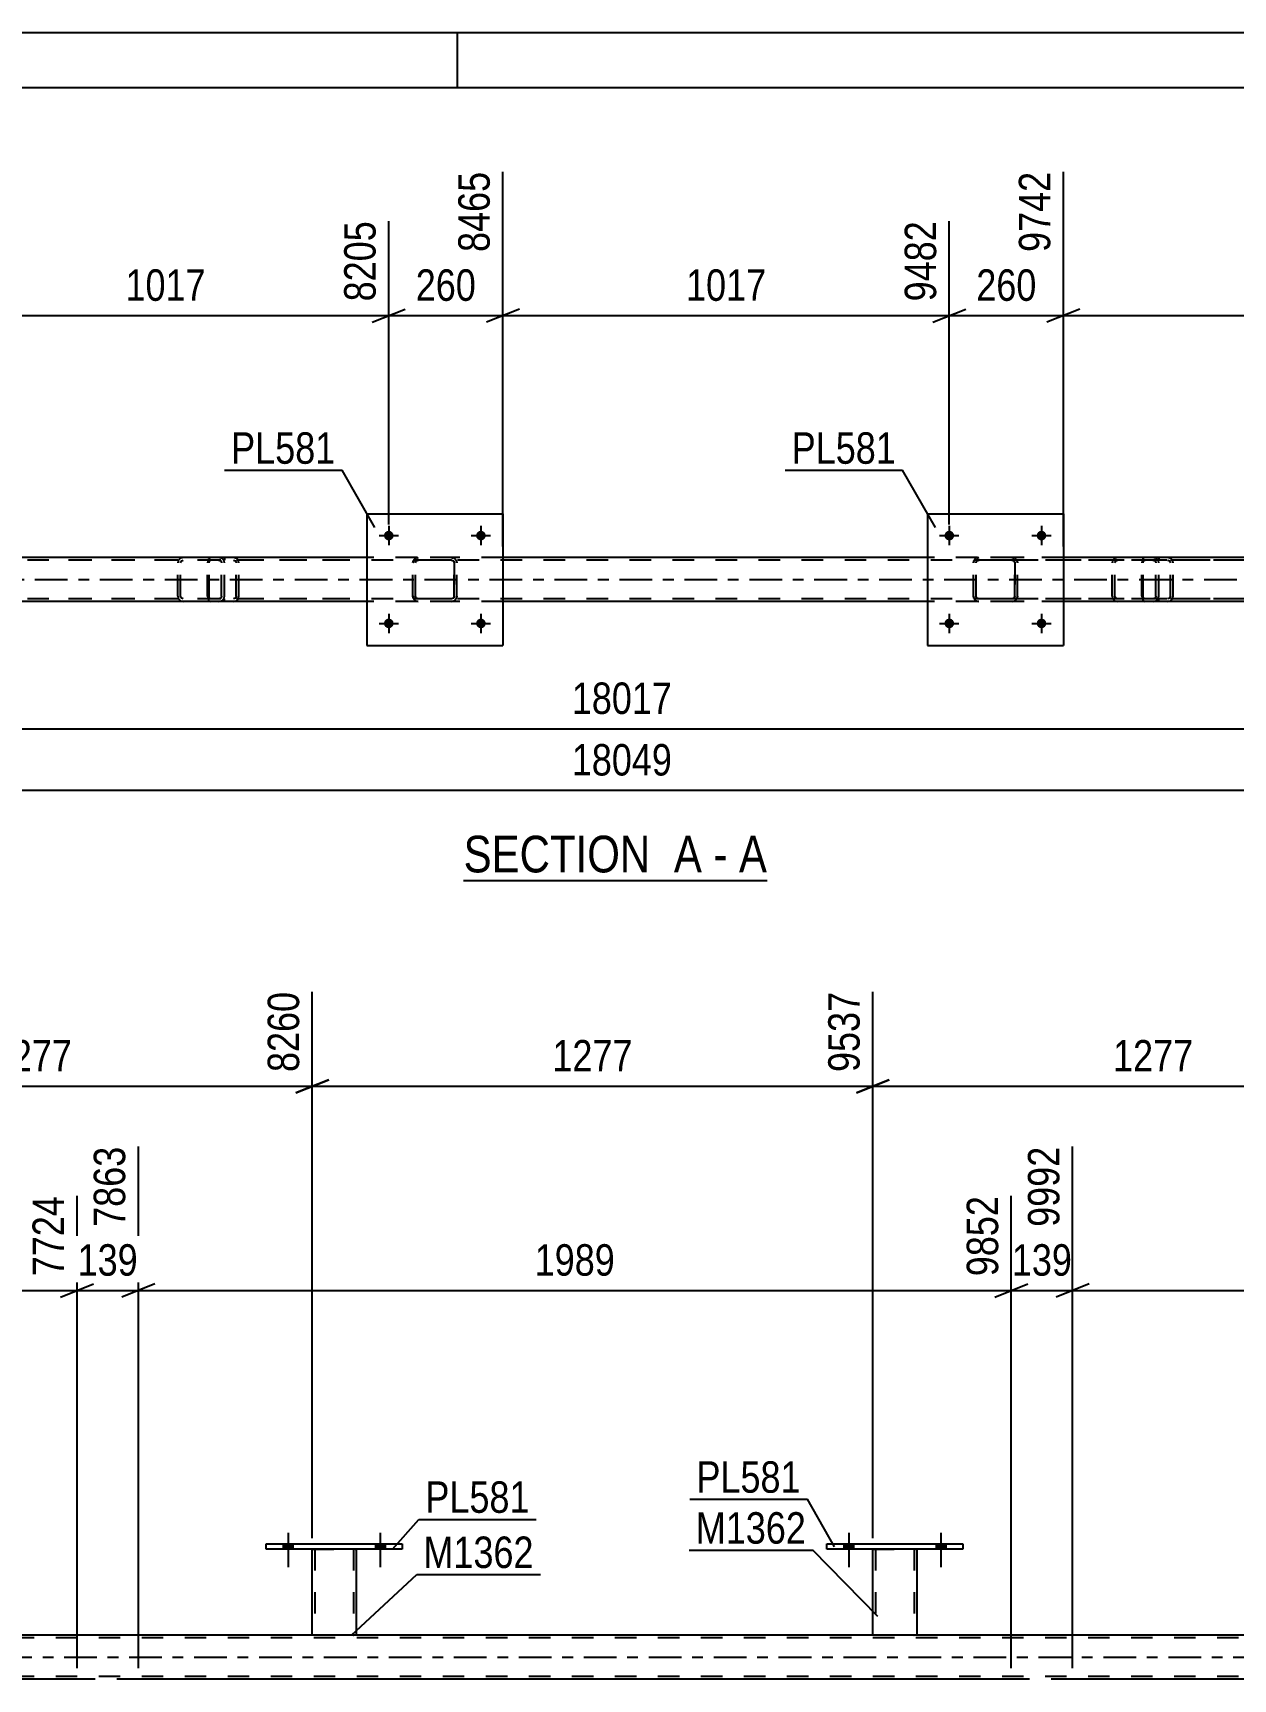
# Model space of a CAD drawing. Header units: millimetres. Extents: x 0 to 841, y 0 to 594.
# Drawn here: x 382.3 to 491.7, y 444 to 594 of the extents above; entities that cross this region are included whole.
import ezdxf

# ---------------------------------------------------------------- set-up
doc = ezdxf.new("R2010")
doc.units = ezdxf.units.MM
doc.linetypes.add('DXK_LINE_DOT2', pattern=[3.9198, 1.9599, -1.9599])
doc.linetypes.add('DXK_LINE_DOT3', pattern=[5.9187, 2.979, -0.9799, 0.9799, -0.9799])
doc.styles.add('Arial Narrow', font='ARIALN.TTF', dxfattribs={"height": 0.2})

# ---------------------------------------------------------------- blocks, each defined once
blk = doc.blocks.new('Unknown-283133313-1133')
at = {"color": 5, "linetype": 'Continuous'}
for p, q in [((841, 594), (0, 594)), ((421, 589), (421, 594)), ((836, 589), (5, 589))]:
    blk.add_line(p, q, dxfattribs=at)
blk = doc.blocks.new('Unknown-283133313-11 - 3820')
at = {"color": 6, "linetype": 'Continuous'}
blk.add_line((421.57, 516.75), (449.22, 516.75), dxfattribs=at)
at = {"color": 0, "linetype": 'Continuous'}
for points in [[(439.68, 517.5), (439.68, 521), (421.57, 521), (421.57, 517.5)], [(443.29, 517.5), (443.29, 521), (440.73, 521), (440.73, 517.5)], [(445.61, 517.5), (445.61, 521), (444.34, 521), (444.34, 517.5)], [(449.22, 517.5), (449.22, 521), (446.66, 521), (446.66, 517.5)]]:
    blk.add_wipeout(points, dxfattribs=at)
at = {"color": 7, "linetype": 'Continuous', "style": 'Arial Narrow'}
for s, p in [('SECTION ', (421.57, 517.5)), ('A', (440.73, 517.5)), ('A', (446.66, 517.5)), ('-', (444.34, 517.5))]:
    blk.add_text(s, height=3.34, dxfattribs=at).set_placement(p)
blk = doc.blocks.new('Part-283133313-3897 - 3820')
at = {"color": 2, "linetype": 'Continuous'}
for p, q in [((463.83, 550.19), (463.83, 538.19)), ((463.83, 550.19), (476.23, 550.19)), ((476.23, 550.19), (476.23, 538.19)), ((463.83, 538.19), (476.23, 538.19))]:
    blk.add_line(p, q, dxfattribs=at)
blk = doc.blocks.new('Part-283133313-3892 - 3820')
at = {"color": 7, "linetype": 'DXK_LINE_DOT2'}
for p, q in [((468.33, 546.15), (468.51, 546.19)), ((468.51, 546.19), (468.33, 546.15)), ((471.55, 546.19), (468.51, 546.19)), ((471.55, 546.19), (471.74, 546.15)), ((471.74, 546.15), (471.55, 546.19)), ((468.03, 545.71), (468.07, 545.89)), ((468.07, 545.89), (468.03, 545.71)), ((468.03, 542.67), (468.03, 545.71)), ((468.03, 542.67), (468.03, 545.71)), ((468.27, 545.71), (468.29, 545.8)), ((468.27, 542.67), (468.27, 545.71)), ((468.27, 542.67), (468.27, 545.71)), ((468.29, 545.8), (468.34, 545.88)), ((468.34, 545.88), (468.42, 545.93)), ((468.42, 545.93), (468.51, 545.95)), ((471.55, 545.95), (468.51, 545.95)), ((471.55, 545.95), (471.64, 545.93)), ((471.64, 545.93), (471.72, 545.88)), ((471.72, 545.88), (471.77, 545.8)), ((471.77, 545.8), (471.79, 545.71)), ((471.79, 542.67), (471.79, 545.71)), ((471.79, 545.71), (471.79, 542.67)), ((472, 545.89), (472.03, 545.71)), ((472.03, 545.71), (472, 545.89)), ((472.03, 542.67), (472.03, 545.71)), ((472.03, 542.67), (472.03, 545.71)), ((468.07, 542.48), (468.03, 542.67)), ((468.03, 542.67), (468.07, 542.48)), ((468.29, 542.58), (468.27, 542.67)), ((468.34, 542.5), (468.29, 542.58)), ((468.51, 542.19), (468.33, 542.22)), ((468.33, 542.22), (468.51, 542.19)), ((468.42, 542.45), (468.34, 542.5)), ((468.51, 542.43), (468.42, 542.45)), ((471.55, 542.43), (468.51, 542.43)), ((471.55, 542.19), (468.51, 542.19)), ((471.64, 542.45), (471.55, 542.43)), ((471.74, 542.22), (471.55, 542.19)), ((471.55, 542.19), (471.74, 542.22)), ((471.72, 542.5), (471.64, 542.45)), ((471.77, 542.58), (471.72, 542.5)), ((471.79, 542.67), (471.77, 542.58)), ((472.03, 542.67), (472, 542.48)), ((472, 542.48), (472.03, 542.67))]:
    blk.add_line(p, q, dxfattribs=at)
at = {"color": 7, "linetype": 'DXK_LINE_DOT3'}
blk.add_line((470.03, 544.19), (470.03, 544.19), dxfattribs=at)
at = {"color": 7, "linetype": 'DXK_LINE_DOT2'}
for centre, start, end in [((468.51, 545.71), 112.5, 157.5), ((468.51, 545.71), 112.5, 157.5), ((471.55, 545.71), 22.5, 67.5), ((471.55, 545.71), 22.5, 67.5), ((468.51, 542.67), 202.5, 247.5), ((468.51, 542.67), 202.5, 247.5), ((471.55, 542.67), 292.5, 337.5), ((471.55, 542.67), 292.5, 337.5)]:
    blk.add_arc(centre, 0.48, start, end, dxfattribs=at)
blk = doc.blocks.new('Part-283133313-3891 - 3820')
at = {"color": 2, "linetype": 'Continuous'}
for p, q in [((412.75, 550.19), (412.75, 538.19)), ((412.75, 550.19), (425.15, 550.19)), ((425.15, 550.19), (425.15, 538.19)), ((412.75, 538.19), (425.15, 538.19))]:
    blk.add_line(p, q, dxfattribs=at)
blk = doc.blocks.new('Part-283133313-3916 - 3820')
at = {"color": 7, "linetype": 'DXK_LINE_DOT2'}
for p, q in [((417.25, 546.15), (417.43, 546.19)), ((417.43, 546.19), (417.25, 546.15)), ((420.47, 546.19), (417.43, 546.19)), ((420.47, 546.19), (420.66, 546.15)), ((420.66, 546.15), (420.47, 546.19)), ((416.95, 545.71), (416.99, 545.89)), ((416.99, 545.89), (416.95, 545.71)), ((416.95, 542.67), (416.95, 545.71)), ((416.95, 542.67), (416.95, 545.71)), ((417.19, 545.71), (417.21, 545.8)), ((417.19, 542.67), (417.19, 545.71)), ((417.19, 542.67), (417.19, 545.71)), ((417.21, 545.8), (417.26, 545.88)), ((417.26, 545.88), (417.34, 545.93)), ((417.34, 545.93), (417.43, 545.95)), ((420.47, 545.95), (417.43, 545.95)), ((420.47, 545.95), (420.56, 545.93)), ((420.56, 545.93), (420.64, 545.88)), ((420.64, 545.88), (420.69, 545.8)), ((420.69, 545.8), (420.71, 545.71)), ((420.71, 542.67), (420.71, 545.71)), ((420.71, 545.71), (420.71, 542.67)), ((420.92, 545.89), (420.95, 545.71)), ((420.95, 545.71), (420.92, 545.89)), ((420.95, 542.67), (420.95, 545.71)), ((420.95, 542.67), (420.95, 545.71)), ((416.99, 542.48), (416.95, 542.67)), ((416.95, 542.67), (416.99, 542.48)), ((417.21, 542.58), (417.19, 542.67)), ((417.26, 542.5), (417.21, 542.58)), ((417.43, 542.19), (417.25, 542.22)), ((417.25, 542.22), (417.43, 542.19)), ((417.34, 542.45), (417.26, 542.5)), ((417.43, 542.43), (417.34, 542.45)), ((420.47, 542.43), (417.43, 542.43)), ((420.47, 542.19), (417.43, 542.19)), ((420.56, 542.45), (420.47, 542.43)), ((420.66, 542.22), (420.47, 542.19)), ((420.47, 542.19), (420.66, 542.22)), ((420.64, 542.5), (420.56, 542.45)), ((420.69, 542.58), (420.64, 542.5)), ((420.71, 542.67), (420.69, 542.58)), ((420.95, 542.67), (420.92, 542.48)), ((420.92, 542.48), (420.95, 542.67))]:
    blk.add_line(p, q, dxfattribs=at)
at = {"color": 7, "linetype": 'DXK_LINE_DOT3'}
blk.add_line((418.95, 544.19), (418.95, 544.19), dxfattribs=at)
at = {"color": 7, "linetype": 'DXK_LINE_DOT2'}
for centre, start, end in [((417.43, 545.71), 112.5, 157.5), ((417.43, 545.71), 112.5, 157.5), ((420.47, 545.71), 22.5, 67.5), ((420.47, 545.71), 22.5, 67.5), ((417.43, 542.67), 202.5, 247.5), ((417.43, 542.67), 202.5, 247.5), ((420.47, 542.67), 292.5, 337.5), ((420.47, 542.67), 292.5, 337.5)]:
    blk.add_arc(centre, 0.48, start, end, dxfattribs=at)
blk = doc.blocks.new('Part-283133313-3930 - 3820')
at = {"color": 7, "linetype": 'DXK_LINE_DOT2'}
for p, q in [((484.4, 546.19), (469.41, 546.19)), ((481.17, 546.19), (480.97, 546.15)), ((484.6, 546.15), (484.4, 546.19)), ((484.4, 545.95), (469.41, 545.95)), ((480.69, 545.88), (480.66, 545.71)), ((480.66, 542.67), (480.66, 545.71)), ((480.7, 545.89), (480.69, 545.88)), ((480.91, 545.71), (480.93, 545.8)), ((480.91, 542.67), (480.91, 545.71)), ((480.93, 545.8), (480.99, 545.88)), ((480.99, 545.88), (481.07, 545.93)), ((481.07, 545.93), (481.17, 545.95)), ((484.4, 545.95), (484.5, 545.93)), ((484.5, 545.93), (484.58, 545.88)), ((484.58, 545.88), (484.64, 545.8)), ((484.64, 545.8), (484.66, 545.71)), ((484.66, 542.67), (484.66, 545.71)), ((484.88, 545.88), (484.87, 545.89)), ((484.91, 545.71), (484.88, 545.88)), ((484.91, 542.67), (484.91, 545.71)), ((484.4, 542.43), (469.41, 542.43)), ((484.4, 542.19), (469.41, 542.19)), ((480.66, 542.67), (480.7, 542.48)), ((480.93, 542.58), (480.91, 542.67)), ((480.99, 542.5), (480.93, 542.58)), ((480.97, 542.23), (481.17, 542.19)), ((481.07, 542.45), (480.99, 542.5)), ((481.17, 542.43), (481.07, 542.45)), ((484.5, 542.45), (484.4, 542.43)), ((484.4, 542.19), (484.6, 542.23)), ((484.58, 542.5), (484.5, 542.45)), ((484.64, 542.58), (484.58, 542.5)), ((484.66, 542.67), (484.64, 542.58)), ((484.87, 542.48), (484.91, 542.67))]:
    blk.add_line(p, q, dxfattribs=at)
for centre, start, end in [((481.15, 545.69), 110.7583, 155.68), ((484.42, 545.69), 24.32, 69.2417), ((481.15, 542.69), 204.32, 249.2417), ((484.42, 542.69), 290.7583, 335.68)]:
    blk.add_arc(centre, 0.496, start, end, dxfattribs=at)
blk = doc.blocks.new('Part-283133313-3882 - 3820')
at = {"color": 2, "linetype": 'Continuous'}
for p, q in [((412.75, 546.19), (374.07, 546.19)), ((463.83, 546.19), (425.15, 546.19)), ((514.91, 546.19), (476.23, 546.19)), ((412.75, 542.19), (374.07, 542.19)), ((463.83, 542.19), (425.15, 542.19)), ((514.91, 542.19), (476.23, 542.19))]:
    blk.add_line(p, q, dxfattribs=at)
at = {"color": 7, "linetype": 'DXK_LINE_DOT2'}
for p, q in [((425.15, 546.19), (412.75, 546.19)), ((476.23, 546.19), (463.83, 546.19)), ((748.32, 545.95), (86.57, 545.95)), ((748.32, 542.43), (86.57, 542.43)), ((425.15, 542.19), (412.75, 542.19)), ((476.23, 542.19), (463.83, 542.19))]:
    blk.add_line(p, q, dxfattribs=at)
at = {"color": 7, "linetype": 'DXK_LINE_DOT3'}
blk.add_line((86.57, 544.19), (748.32, 544.19), dxfattribs=at)
blk = doc.blocks.new('Part-283133313-3948 - 3820')
at = {"color": 7, "linetype": 'DXK_LINE_DOT2'}
for p, q in [((398.31, 546.05), (398.25, 545.89)), ((398.4, 546.15), (398.31, 546.05)), ((398.5, 546.19), (398.4, 546.15)), ((410.66, 546.19), (398.5, 546.19)), ((399.78, 546.19), (399.78, 545.95)), ((400.79, 546.15), (400.59, 546.19)), ((398.25, 545.89), (398.23, 545.71)), ((398.23, 542.67), (398.23, 545.71)), ((398.37, 545.71), (398.38, 545.8)), ((398.37, 542.67), (398.37, 545.71)), ((398.38, 545.8), (398.41, 545.88)), ((398.41, 545.88), (398.45, 545.93)), ((398.45, 545.93), (398.5, 545.95)), ((410.66, 545.95), (398.5, 545.95)), ((400.59, 545.95), (400.69, 545.93)), ((400.69, 545.93), (400.77, 545.88)), ((400.77, 545.88), (400.83, 545.8)), ((400.83, 545.8), (400.85, 545.71)), ((400.85, 542.67), (400.85, 545.71)), ((401.06, 545.88), (401.06, 545.89)), ((401.1, 545.71), (401.06, 545.88)), ((401.1, 542.67), (401.1, 545.71)), ((398.23, 542.67), (398.25, 542.48)), ((398.25, 542.48), (398.31, 542.33)), ((398.31, 542.33), (398.4, 542.23)), ((398.38, 542.58), (398.37, 542.67)), ((398.41, 542.5), (398.38, 542.58)), ((398.4, 542.23), (398.5, 542.19)), ((398.45, 542.45), (398.41, 542.5)), ((398.5, 542.43), (398.45, 542.45)), ((410.66, 542.43), (398.5, 542.43)), ((410.66, 542.19), (398.5, 542.19)), ((399.78, 542.19), (399.78, 542.43)), ((400.69, 542.45), (400.59, 542.43)), ((400.59, 542.19), (400.79, 542.23)), ((400.77, 542.5), (400.69, 542.45)), ((400.83, 542.58), (400.77, 542.5)), ((400.85, 542.67), (400.83, 542.58)), ((401.06, 542.48), (401.1, 542.67))]:
    blk.add_line(p, q, dxfattribs=at)
for centre, start, end in [((400.61, 545.69), 23.8494, 68.8059), ((400.61, 542.68), 291.1941, 336.1506)]:
    blk.add_arc(centre, 0.492, start, end, dxfattribs=at)
blk = doc.blocks.new('Part-283133313-3929 - 3820')
at = {"color": 7, "linetype": 'DXK_LINE_DOT2'}
for p, q in [((399.27, 546.19), (384.28, 546.19)), ((396.03, 546.19), (395.84, 546.15)), ((399.46, 546.15), (399.27, 546.19)), ((399.27, 545.95), (384.28, 545.95)), ((395.56, 545.88), (395.52, 545.71)), ((395.52, 542.67), (395.52, 545.71)), ((395.56, 545.89), (395.56, 545.88)), ((395.78, 545.71), (395.8, 545.8)), ((395.78, 542.67), (395.78, 545.71)), ((395.8, 545.8), (395.85, 545.88)), ((395.85, 545.88), (395.94, 545.93)), ((395.94, 545.93), (396.03, 545.95)), ((399.27, 545.95), (399.37, 545.93)), ((399.37, 545.93), (399.45, 545.88)), ((399.45, 545.88), (399.5, 545.8)), ((399.5, 545.8), (399.52, 545.71)), ((399.52, 542.67), (399.52, 545.71)), ((399.74, 545.88), (399.74, 545.89)), ((399.78, 545.71), (399.74, 545.88)), ((399.78, 542.67), (399.78, 545.71)), ((399.27, 542.43), (384.28, 542.43)), ((399.27, 542.19), (384.28, 542.19)), ((395.52, 542.67), (395.56, 542.48)), ((395.8, 542.58), (395.78, 542.67)), ((395.85, 542.5), (395.8, 542.58)), ((395.84, 542.23), (396.03, 542.19)), ((395.94, 542.45), (395.85, 542.5)), ((396.03, 542.43), (395.94, 542.45)), ((399.37, 542.45), (399.27, 542.43)), ((399.27, 542.19), (399.46, 542.23)), ((399.45, 542.5), (399.37, 542.45)), ((399.5, 542.58), (399.45, 542.5)), ((399.52, 542.67), (399.5, 542.58)), ((399.74, 542.48), (399.78, 542.67))]:
    blk.add_line(p, q, dxfattribs=at)
for centre, start, end in [((396.01, 545.69), 110.7583, 155.68), ((399.29, 545.69), 24.32, 69.2417), ((396.01, 542.69), 204.32, 249.2417), ((399.29, 542.69), 290.7583, 335.68)]:
    blk.add_arc(centre, 0.496, start, end, dxfattribs=at)
blk = doc.blocks.new('Part-283133313-3949 - 3820')
at = {"color": 7, "linetype": 'DXK_LINE_DOT2'}
for p, q in [((483.45, 546.05), (483.39, 545.89)), ((483.53, 546.15), (483.45, 546.05)), ((483.64, 546.19), (483.53, 546.15)), ((495.79, 546.19), (483.64, 546.19)), ((484.91, 546.19), (484.91, 545.95)), ((485.92, 546.15), (485.73, 546.19)), ((483.39, 545.89), (483.37, 545.71)), ((483.37, 542.67), (483.37, 545.71)), ((483.5, 545.71), (483.51, 545.8)), ((483.5, 542.67), (483.5, 545.71)), ((483.51, 545.8), (483.54, 545.88)), ((483.54, 545.88), (483.59, 545.93)), ((483.59, 545.93), (483.64, 545.95)), ((495.79, 545.95), (483.64, 545.95)), ((485.73, 545.95), (485.82, 545.93)), ((485.82, 545.93), (485.91, 545.88)), ((485.91, 545.88), (485.96, 545.8)), ((485.96, 545.8), (485.98, 545.71)), ((485.98, 542.67), (485.98, 545.71)), ((486.2, 545.88), (486.19, 545.89)), ((486.23, 545.71), (486.2, 545.88)), ((486.23, 542.67), (486.23, 545.71)), ((483.37, 542.67), (483.39, 542.48)), ((483.39, 542.48), (483.45, 542.33)), ((483.45, 542.33), (483.53, 542.23)), ((483.51, 542.58), (483.5, 542.67)), ((483.54, 542.5), (483.51, 542.58)), ((483.53, 542.23), (483.64, 542.19)), ((483.59, 542.45), (483.54, 542.5)), ((483.64, 542.43), (483.59, 542.45)), ((495.79, 542.43), (483.64, 542.43)), ((495.79, 542.19), (483.64, 542.19)), ((484.91, 542.19), (484.91, 542.43)), ((485.82, 542.45), (485.73, 542.43)), ((485.73, 542.19), (485.92, 542.23)), ((485.91, 542.5), (485.82, 542.45)), ((485.96, 542.58), (485.91, 542.5)), ((485.98, 542.67), (485.96, 542.58)), ((486.19, 542.48), (486.23, 542.67))]:
    blk.add_line(p, q, dxfattribs=at)
for centre, start, end in [((485.74, 545.69), 23.8494, 68.8059), ((485.74, 542.68), 291.1941, 336.1506)]:
    blk.add_arc(centre, 0.492, start, end, dxfattribs=at)
blk = doc.blocks.new('Bolt-283133313-4043 - 3820')
at = {"linetype": 'Continuous'}
for points in [[(466.27, 548.19, -1), (465.39, 548.19, -1)], [(474.67, 548.19, -1), (473.79, 548.19, -1)]]:
    blk.add_hatch(color=1, dxfattribs=at).paths.add_polyline_path(points)
at = {"color": 1, "linetype": 'Continuous'}
for p, q in [((465.83, 549.07), (465.83, 547.31)), ((474.23, 549.07), (474.23, 547.31)), ((464.95, 548.19), (466.71, 548.19)), ((473.35, 548.19), (475.11, 548.19))]:
    blk.add_line(p, q, dxfattribs=at)
blk = doc.blocks.new('Bolt-283133313-4044 - 3820')
at = {"linetype": 'Continuous'}
for points in [[(466.27, 540.19, -1), (465.39, 540.19, -1)], [(474.67, 540.19, -1), (473.79, 540.19, -1)]]:
    blk.add_hatch(color=1, dxfattribs=at).paths.add_polyline_path(points)
at = {"color": 1, "linetype": 'Continuous'}
for p, q in [((464.95, 540.19), (466.71, 540.19)), ((465.83, 541.07), (465.83, 539.31)), ((473.35, 540.19), (475.11, 540.19)), ((474.23, 541.07), (474.23, 539.31))]:
    blk.add_line(p, q, dxfattribs=at)
blk = doc.blocks.new('Bolt-283133313-4045 - 3820')
at = {"linetype": 'Continuous'}
for points in [[(415.19, 548.19, -1), (414.31, 548.19, -1)], [(423.59, 548.19, -1), (422.71, 548.19, -1)]]:
    blk.add_hatch(color=1, dxfattribs=at).paths.add_polyline_path(points)
at = {"color": 1, "linetype": 'Continuous'}
for p, q in [((414.75, 549.07), (414.75, 547.31)), ((423.15, 549.07), (423.15, 547.31)), ((413.87, 548.19), (415.63, 548.19)), ((422.27, 548.19), (424.03, 548.19))]:
    blk.add_line(p, q, dxfattribs=at)
blk = doc.blocks.new('Bolt-283133313-4046 - 3820')
at = {"linetype": 'Continuous'}
for points in [[(415.19, 540.19, -1), (414.31, 540.19, -1)], [(423.59, 540.19, -1), (422.71, 540.19, -1)]]:
    blk.add_hatch(color=1, dxfattribs=at).paths.add_polyline_path(points)
at = {"color": 1, "linetype": 'Continuous'}
for p, q in [((413.87, 540.19), (415.63, 540.19)), ((414.75, 541.07), (414.75, 539.31)), ((422.27, 540.19), (424.03, 540.19)), ((423.15, 541.07), (423.15, 539.31))]:
    blk.add_line(p, q, dxfattribs=at)
blk = doc.blocks.new('Bolt-283133313-2357 - 1851')
at = {"linetype": 'Continuous'}
for points in [[(405.14, 455.83), (406.02, 455.83), (406.02, 456.31), (405.14, 456.31)], [(413.54, 455.83), (414.42, 455.83), (414.42, 456.31), (413.54, 456.31)]]:
    blk.add_hatch(color=1, dxfattribs=at).paths.add_polyline_path(points)
at = {"color": 1, "linetype": 'Continuous'}
for p, q in [((405.14, 456.31), (405.14, 455.83)), ((405.58, 457.31), (405.58, 454.19)), ((406.02, 456.31), (406.02, 455.83)), ((413.54, 456.31), (413.54, 455.83)), ((413.98, 457.31), (413.98, 454.19)), ((414.42, 456.31), (414.42, 455.83))]:
    blk.add_line(p, q, dxfattribs=at)
blk = doc.blocks.new('Part-283133313-2129 - 1851')
at = {"color": 2, "linetype": 'Continuous'}
for p, q in [((407.78, 447.99), (407.78, 455.83)), ((411.78, 455.83), (411.78, 447.99)), ((411.74, 447.99), (407.78, 447.99)), ((411.78, 447.99), (411.74, 447.99))]:
    blk.add_line(p, q, dxfattribs=at)
at = {"color": 7, "linetype": 'DXK_LINE_DOT2'}
for p, q in [((407.78, 455.83), (411.78, 455.83)), ((407.78, 455.83), (407.78, 455.83)), ((407.78, 455.83), (407.78, 455.83)), ((408.02, 455.83), (408.02, 447.99)), ((411.54, 455.83), (411.54, 447.99)), ((411.78, 455.83), (411.78, 455.83)), ((411.78, 455.83), (411.78, 455.83)), ((411.52, 447.99), (411.54, 447.99))]:
    blk.add_line(p, q, dxfattribs=at)
blk = doc.blocks.new('Part-283133313-2134 - 1851')
at = {"color": 2, "linetype": 'Continuous'}
for p, q in [((403.58, 455.83), (403.58, 456.31)), ((403.58, 456.31), (415.98, 456.31)), ((415.98, 456.31), (415.98, 455.83)), ((415.98, 455.83), (403.58, 455.83))]:
    blk.add_line(p, q, dxfattribs=at)
blk = doc.blocks.new('Part-283133313-2139 - 1851')
at = {"color": 2, "linetype": 'Continuous'}
for p, q in [((458.86, 447.99), (458.86, 455.83)), ((462.86, 455.83), (462.86, 447.99)), ((462.82, 447.99), (458.86, 447.99)), ((462.86, 447.99), (462.82, 447.99))]:
    blk.add_line(p, q, dxfattribs=at)
at = {"color": 7, "linetype": 'DXK_LINE_DOT2'}
for p, q in [((458.86, 455.83), (462.86, 455.83)), ((458.86, 455.83), (458.86, 455.83)), ((458.86, 455.83), (458.86, 455.83)), ((459.1, 455.83), (459.1, 447.99)), ((462.62, 455.83), (462.62, 447.99)), ((462.86, 455.83), (462.86, 455.83)), ((462.86, 455.83), (462.86, 455.83)), ((462.6, 447.99), (462.62, 447.99))]:
    blk.add_line(p, q, dxfattribs=at)
blk = doc.blocks.new('Part-283133313-2144 - 1851')
at = {"color": 2, "linetype": 'Continuous'}
for p, q in [((454.66, 455.83), (454.66, 456.31)), ((454.66, 456.31), (467.06, 456.31)), ((467.06, 456.31), (467.06, 455.83)), ((467.06, 455.83), (454.66, 455.83))]:
    blk.add_line(p, q, dxfattribs=at)
blk = doc.blocks.new('Part-283133313-2339 - 1851')
at = {"color": 7, "linetype": 'DXK_LINE_DOT2'}
for p, q in [((739.14, 447.75), (77.4, 447.75)), ((411.78, 447.99), (407.78, 447.99)), ((462.86, 447.99), (458.86, 447.99)), ((739.14, 444.23), (77.4, 444.23)), ((391.93, 443.99), (386.35, 443.99)), ((477.06, 443.99), (471.48, 443.99))]:
    blk.add_line(p, q, dxfattribs=at)
at = {"color": 2, "linetype": 'Continuous'}
for p, q in [((407.78, 447.99), (360.7, 447.99)), ((458.86, 447.99), (411.78, 447.99)), ((509.94, 447.99), (462.86, 447.99)), ((386.35, 443.99), (306.79, 443.99)), ((471.48, 443.99), (391.93, 443.99)), ((556.62, 443.99), (477.06, 443.99))]:
    blk.add_line(p, q, dxfattribs=at)
at = {"color": 7, "linetype": 'DXK_LINE_DOT3'}
blk.add_line((77.4, 445.99), (739.14, 445.99), dxfattribs=at)
blk = doc.blocks.new('Bolt-283133313-2358 - 1851')
at = {"linetype": 'Continuous'}
for points in [[(405.14, 455.83), (406.02, 455.83), (406.02, 456.31), (405.14, 456.31)], [(413.54, 455.83), (414.42, 455.83), (414.42, 456.31), (413.54, 456.31)]]:
    blk.add_hatch(color=1, dxfattribs=at).paths.add_polyline_path(points)
at = {"color": 1, "linetype": 'Continuous'}
for p, q in [((405.14, 456.31), (405.14, 455.83)), ((405.58, 457.31), (405.58, 454.19)), ((406.02, 456.31), (406.02, 455.83)), ((413.54, 456.31), (413.54, 455.83)), ((413.98, 457.31), (413.98, 454.19)), ((414.42, 456.31), (414.42, 455.83))]:
    blk.add_line(p, q, dxfattribs=at)
blk = doc.blocks.new('Bolt-283133313-2359 - 1851')
at = {"linetype": 'Continuous'}
for points in [[(456.22, 455.83), (457.1, 455.83), (457.1, 456.31), (456.22, 456.31)], [(464.62, 455.83), (465.5, 455.83), (465.5, 456.31), (464.62, 456.31)]]:
    blk.add_hatch(color=1, dxfattribs=at).paths.add_polyline_path(points)
at = {"color": 1, "linetype": 'Continuous'}
for p, q in [((456.22, 456.31), (456.22, 455.83)), ((456.66, 457.31), (456.66, 454.19)), ((457.1, 456.31), (457.1, 455.83)), ((464.62, 456.31), (464.62, 455.83)), ((465.06, 457.31), (465.06, 454.19)), ((465.5, 456.31), (465.5, 455.83))]:
    blk.add_line(p, q, dxfattribs=at)
blk = doc.blocks.new('Bolt-283133313-2360 - 1851')
at = {"linetype": 'Continuous'}
for points in [[(456.22, 455.83), (457.1, 455.83), (457.1, 456.31), (456.22, 456.31)], [(464.62, 455.83), (465.5, 455.83), (465.5, 456.31), (464.62, 456.31)]]:
    blk.add_hatch(color=1, dxfattribs=at).paths.add_polyline_path(points)
at = {"color": 1, "linetype": 'Continuous'}
for p, q in [((456.22, 456.31), (456.22, 455.83)), ((456.66, 457.31), (456.66, 454.19)), ((457.1, 456.31), (457.1, 455.83)), ((464.62, 456.31), (464.62, 455.83)), ((465.06, 457.31), (465.06, 454.19)), ((465.5, 456.31), (465.5, 455.83))]:
    blk.add_line(p, q, dxfattribs=at)
blk = doc.blocks.new('StraightDimension-283133313-13808 - 3820')
at = {"color": 7, "linetype": 'Continuous'}
for p, q in [((425.15, 547.19), (425.15, 581.35)), ((414.75, 549.19), (414.75, 576.85)), ((413.25, 567.64), (416.25, 568.84)), ((426.65, 568.84), (423.65, 567.64)), ((414.75, 568.24), (425.15, 568.24))]:
    blk.add_line(p, q, dxfattribs=at)
at = {"color": 0}
blk.add_wipeout([(423.29, 568.99), (423.29, 573.19), (416.61, 573.19), (416.61, 568.99)], dxfattribs=at)
at = {"color": 3, "style": 'Arial Narrow'}
blk.add_text('260', height=2.863, dxfattribs=at).set_placement((417.21, 569.59))
at = {"color": 0, "linetype": 'Continuous'}
blk.add_wipeout([(424.55, 581.95), (420.35, 581.95), (420.35, 573.44), (424.55, 573.44)], dxfattribs=at)
at = {"color": 3, "linetype": 'Continuous', "style": 'Arial Narrow'}
blk.add_text('8465', height=2.863, rotation=90.0002, dxfattribs=at).set_placement((423.95, 574.04))
blk = doc.blocks.new('StraightDimension-283133313-4139 - 3820')
at = {"color": 7, "linetype": 'Continuous'}
blk.add_line((86.57, 530.59), (785.44, 530.59), dxfattribs=at)
at = {"color": 0}
blk.add_wipeout([(441.17, 531.34), (441.17, 535.54), (430.83, 535.54), (430.83, 531.34)], dxfattribs=at)
at = {"color": 3, "style": 'Arial Narrow'}
blk.add_text('18017', height=2.863, dxfattribs=at).set_placement((431.43, 531.94))
blk = doc.blocks.new('StraightDimension-283133313-13807 - 3820')
at = {"color": 7, "linetype": 'Continuous'}
for p, q in [((425.15, 547.19), (425.15, 581.35)), ((465.83, 549.19), (465.83, 576.85)), ((426.65, 568.84), (423.65, 567.64)), ((464.33, 567.64), (467.33, 568.84)), ((425.15, 568.24), (465.83, 568.24))]:
    blk.add_line(p, q, dxfattribs=at)
at = {"color": 0, "linetype": 'Continuous'}
blk.add_wipeout([(465.23, 577.45), (461.03, 577.45), (461.03, 568.94), (465.23, 568.94)], dxfattribs=at)
at = {"color": 0}
blk.add_wipeout([(449.75, 568.99), (449.75, 573.19), (441.24, 573.19), (441.24, 568.99)], dxfattribs=at)
at = {"color": 3, "linetype": 'Continuous', "style": 'Arial Narrow'}
blk.add_text('9482', height=2.863, rotation=90.0002, dxfattribs=at).set_placement((464.63, 569.54))
at = {"color": 3, "style": 'Arial Narrow'}
blk.add_text('1017', height=2.863, dxfattribs=at).set_placement((441.84, 569.59))
blk = doc.blocks.new('StraightDimension-283133313-4118 - 3820')
at = {"color": 7, "linetype": 'Continuous'}
blk.add_line((85.93, 524.98), (786.08, 524.98), dxfattribs=at)
at = {"color": 0}
blk.add_wipeout([(441.17, 525.73), (441.17, 529.93), (430.83, 529.93), (430.83, 525.73)], dxfattribs=at)
at = {"color": 3, "style": 'Arial Narrow'}
blk.add_text('18049', height=2.863, dxfattribs=at).set_placement((431.43, 526.33))
blk = doc.blocks.new('StraightDimension-283133313-13805 - 3820')
at = {"color": 7, "linetype": 'Continuous'}
for p, q in [((476.23, 547.19), (476.23, 581.35)), ((516.91, 549.19), (516.91, 578.68)), ((477.73, 568.84), (474.73, 567.64)), ((515.41, 567.64), (518.41, 568.84)), ((476.23, 568.24), (516.91, 568.24))]:
    blk.add_line(p, q, dxfattribs=at)
at = {"color": 0, "linetype": 'Continuous'}
blk.add_wipeout([(516.31, 579.28), (512.11, 579.28), (512.11, 568.94), (516.31, 568.94)], dxfattribs=at)
at = {"color": 0}
blk.add_wipeout([(500.83, 568.99), (500.83, 573.19), (492.32, 573.19), (492.32, 568.99)], dxfattribs=at)
at = {"color": 3, "linetype": 'Continuous', "style": 'Arial Narrow'}
blk.add_text('10759', height=2.863, rotation=90.0002, dxfattribs=at).set_placement((515.71, 569.54))
at = {"color": 3, "style": 'Arial Narrow'}
blk.add_text('1017', height=2.863, dxfattribs=at).set_placement((492.92, 569.59))
blk = doc.blocks.new('StraightDimension-283133313-13806 - 3820')
at = {"color": 7, "linetype": 'Continuous'}
for p, q in [((476.23, 547.19), (476.23, 581.35)), ((465.83, 549.19), (465.83, 576.85)), ((464.33, 567.64), (467.33, 568.84)), ((477.73, 568.84), (474.73, 567.64)), ((465.83, 568.24), (476.23, 568.24))]:
    blk.add_line(p, q, dxfattribs=at)
at = {"color": 0}
blk.add_wipeout([(474.38, 568.99), (474.38, 573.19), (467.69, 573.19), (467.69, 568.99)], dxfattribs=at)
at = {"color": 3, "style": 'Arial Narrow'}
blk.add_text('260', height=2.863, dxfattribs=at).set_placement((468.29, 569.59))
at = {"color": 0, "linetype": 'Continuous'}
blk.add_wipeout([(475.63, 581.95), (471.43, 581.95), (471.43, 573.44), (475.63, 573.44)], dxfattribs=at)
at = {"color": 3, "linetype": 'Continuous', "style": 'Arial Narrow'}
blk.add_text('9742', height=2.863, rotation=90.0002, dxfattribs=at).set_placement((475.03, 574.04))
blk = doc.blocks.new('StraightDimension-283133313-13809 - 3820')
at = {"color": 7, "linetype": 'Continuous'}
for p, q in [((374.07, 547.19), (374.07, 581.35)), ((414.75, 549.19), (414.75, 576.85)), ((375.57, 568.84), (372.57, 567.64)), ((413.25, 567.64), (416.25, 568.84)), ((374.07, 568.24), (414.75, 568.24))]:
    blk.add_line(p, q, dxfattribs=at)
at = {"color": 0, "linetype": 'Continuous'}
blk.add_wipeout([(414.15, 577.45), (409.95, 577.45), (409.95, 568.94), (414.15, 568.94)], dxfattribs=at)
at = {"color": 0}
blk.add_wipeout([(398.67, 568.99), (398.67, 573.19), (390.16, 573.19), (390.16, 568.99)], dxfattribs=at)
at = {"color": 3, "linetype": 'Continuous', "style": 'Arial Narrow'}
blk.add_text('8205', height=2.863, rotation=90.0002, dxfattribs=at).set_placement((413.55, 569.54))
at = {"color": 3, "style": 'Arial Narrow'}
blk.add_text('1017', height=2.863, dxfattribs=at).set_placement((390.76, 569.59))
blk = doc.blocks.new('StraightDimension-283133313-2754 - 1851')
at = {"color": 7, "linetype": 'Continuous'}
for p, q in [((477.06, 444.99), (477.06, 492.51)), ((471.48, 444.99), (471.48, 488.01)), ((469.98, 478.8), (472.98, 480)), ((471.48, 479.4), (477.06, 479.4)), ((478.56, 480), (475.56, 478.8))]:
    blk.add_line(p, q, dxfattribs=at)
at = {"color": 0}
blk.add_wipeout([(477.61, 480.15), (477.61, 484.35), (470.93, 484.35), (470.93, 480.15)], dxfattribs=at)
at = {"color": 3, "style": 'Arial Narrow'}
blk.add_text('139', height=2.863, dxfattribs=at).set_placement((471.53, 480.75))
at = {"color": 0, "linetype": 'Continuous'}
blk.add_wipeout([(476.46, 493.11), (472.26, 493.11), (472.26, 484.6), (476.46, 484.6)], dxfattribs=at)
at = {"color": 3, "linetype": 'Continuous', "style": 'Arial Narrow'}
blk.add_text('9992', height=2.863, rotation=90.0002, dxfattribs=at).set_placement((475.86, 485.2))
blk = doc.blocks.new('StraightDimension-283133313-2643 - 1851')
at = {"color": 7, "linetype": 'Continuous'}
for p, q in [((356.7, 456.83), (356.7, 506.62)), ((407.78, 456.83), (407.78, 506.62)), ((358.2, 498.61), (355.2, 497.41)), ((406.28, 497.41), (409.28, 498.61)), ((356.7, 498.01), (407.78, 498.01))]:
    blk.add_line(p, q, dxfattribs=at)
at = {"color": 0, "linetype": 'Continuous'}
blk.add_wipeout([(407.18, 507.22), (402.98, 507.22), (402.98, 498.71), (407.18, 498.71)], dxfattribs=at)
at = {"color": 0}
blk.add_wipeout([(386.5, 498.76), (386.5, 502.96), (377.98, 502.96), (377.98, 498.76)], dxfattribs=at)
at = {"color": 3, "linetype": 'Continuous', "style": 'Arial Narrow'}
blk.add_text('8260', height=2.863, rotation=90.0002, dxfattribs=at).set_placement((406.58, 499.31))
at = {"color": 3, "style": 'Arial Narrow'}
blk.add_text('1277', height=2.863, dxfattribs=at).set_placement((378.58, 499.36))
blk = doc.blocks.new('StraightDimension-283133313-2653 - 1851')
at = {"color": 7, "linetype": 'Continuous'}
for p, q in [((407.78, 456.83), (407.78, 506.62)), ((458.86, 456.83), (458.86, 506.62)), ((409.28, 498.61), (406.28, 497.41)), ((457.36, 497.41), (460.36, 498.61)), ((407.78, 498.01), (458.86, 498.01))]:
    blk.add_line(p, q, dxfattribs=at)
at = {"color": 0, "linetype": 'Continuous'}
blk.add_wipeout([(458.26, 507.22), (454.06, 507.22), (454.06, 498.71), (458.26, 498.71)], dxfattribs=at)
at = {"color": 0}
blk.add_wipeout([(437.58, 498.76), (437.58, 502.96), (429.06, 502.96), (429.06, 498.76)], dxfattribs=at)
at = {"color": 3, "linetype": 'Continuous', "style": 'Arial Narrow'}
blk.add_text('9537', height=2.863, rotation=90.0002, dxfattribs=at).set_placement((457.66, 499.31))
at = {"color": 3, "style": 'Arial Narrow'}
blk.add_text('1277', height=2.863, dxfattribs=at).set_placement((429.66, 499.36))
blk = doc.blocks.new('StraightDimension-283133313-2663 - 1851')
at = {"color": 7, "linetype": 'Continuous'}
for p, q in [((509.94, 456.83), (509.94, 508.45)), ((458.86, 456.83), (458.86, 506.62)), ((460.36, 498.61), (457.36, 497.41)), ((508.44, 497.41), (511.44, 498.61)), ((458.86, 498.01), (509.94, 498.01))]:
    blk.add_line(p, q, dxfattribs=at)
at = {"color": 0, "linetype": 'Continuous'}
blk.add_wipeout([(509.34, 509.05), (505.14, 509.05), (505.14, 498.71), (509.34, 498.71)], dxfattribs=at)
at = {"color": 0}
blk.add_wipeout([(488.66, 498.76), (488.66, 502.96), (480.15, 502.96), (480.15, 498.76)], dxfattribs=at)
at = {"color": 3, "linetype": 'Continuous', "style": 'Arial Narrow'}
blk.add_text('10814', height=2.863, rotation=90.0002, dxfattribs=at).set_placement((508.74, 499.31))
at = {"color": 3, "style": 'Arial Narrow'}
blk.add_text('1277', height=2.863, dxfattribs=at).set_placement((480.75, 499.36))
blk = doc.blocks.new('StraightDimension-283133313-2834 - 1851')
at = {"color": 7, "linetype": 'Continuous'}
for p, q in [((306.79, 444.99), (306.79, 492.51)), ((386.35, 444.99), (386.35, 488.01)), ((308.29, 480), (305.29, 478.8)), ((306.79, 479.4), (386.35, 479.4)), ((384.85, 478.8), (387.85, 480))]:
    blk.add_line(p, q, dxfattribs=at)
at = {"color": 0, "linetype": 'Continuous'}
blk.add_wipeout([(385.75, 488.61), (381.55, 488.61), (381.55, 480.1), (385.75, 480.1)], dxfattribs=at)
at = {"color": 0}
blk.add_wipeout([(350.83, 480.15), (350.83, 484.35), (342.31, 484.35), (342.31, 480.15)], dxfattribs=at)
at = {"color": 3, "linetype": 'Continuous', "style": 'Arial Narrow'}
blk.add_text('7724', height=2.863, rotation=90.0002, dxfattribs=at).set_placement((385.15, 480.7))
at = {"color": 3, "style": 'Arial Narrow'}
blk.add_text('1989', height=2.863, dxfattribs=at).set_placement((342.91, 480.75))
blk = doc.blocks.new('StraightDimension-283133313-2785 - 1851')
at = {"color": 7, "linetype": 'Continuous'}
for p, q in [((391.93, 444.99), (391.93, 492.51)), ((471.48, 444.99), (471.48, 488.01)), ((393.43, 480), (390.43, 478.8)), ((391.93, 479.4), (471.48, 479.4)), ((469.98, 478.8), (472.98, 480))]:
    blk.add_line(p, q, dxfattribs=at)
at = {"color": 0, "linetype": 'Continuous'}
blk.add_wipeout([(470.88, 488.61), (466.68, 488.61), (466.68, 480.1), (470.88, 480.1)], dxfattribs=at)
at = {"color": 0}
blk.add_wipeout([(435.96, 480.15), (435.96, 484.35), (427.45, 484.35), (427.45, 480.15)], dxfattribs=at)
at = {"color": 3, "linetype": 'Continuous', "style": 'Arial Narrow'}
blk.add_text('9852', height=2.863, rotation=90.0002, dxfattribs=at).set_placement((470.28, 480.7))
at = {"color": 3, "style": 'Arial Narrow'}
blk.add_text('1989', height=2.863, dxfattribs=at).set_placement((428.05, 480.75))
blk = doc.blocks.new('StraightDimension-283133313-2810 - 1851')
at = {"color": 7, "linetype": 'Continuous'}
for p, q in [((391.93, 444.99), (391.93, 492.51)), ((386.35, 444.99), (386.35, 488.01)), ((384.85, 478.8), (387.85, 480)), ((386.35, 479.4), (391.93, 479.4)), ((393.43, 480), (390.43, 478.8))]:
    blk.add_line(p, q, dxfattribs=at)
at = {"color": 0}
blk.add_wipeout([(392.48, 480.15), (392.48, 484.35), (385.8, 484.35), (385.8, 480.15)], dxfattribs=at)
at = {"color": 3, "style": 'Arial Narrow'}
blk.add_text('139', height=2.863, dxfattribs=at).set_placement((386.4, 480.75))
at = {"color": 0, "linetype": 'Continuous'}
blk.add_wipeout([(391.33, 493.11), (387.13, 493.11), (387.13, 484.6), (391.33, 484.6)], dxfattribs=at)
at = {"color": 3, "linetype": 'Continuous', "style": 'Arial Narrow'}
blk.add_text('7863', height=2.863, rotation=90.0002, dxfattribs=at).set_placement((390.73, 485.2))
blk = doc.blocks.new('StraightDimension-283133313-2985 - 1851')
at = {"color": 7, "linetype": 'Continuous'}
for p, q in [((477.06, 444.99), (477.06, 492.51)), ((556.62, 444.99), (556.62, 489.84)), ((478.56, 480), (475.56, 478.8)), ((477.06, 479.4), (556.62, 479.4)), ((555.12, 478.8), (558.12, 480))]:
    blk.add_line(p, q, dxfattribs=at)
at = {"color": 0, "linetype": 'Continuous'}
blk.add_wipeout([(556.02, 490.44), (551.82, 490.44), (551.82, 480.1), (556.02, 480.1)], dxfattribs=at)
at = {"color": 0}
blk.add_wipeout([(521.1, 480.15), (521.1, 484.35), (512.58, 484.35), (512.58, 480.15)], dxfattribs=at)
at = {"color": 3, "linetype": 'Continuous', "style": 'Arial Narrow'}
blk.add_text('11981', height=2.863, rotation=90.0002, dxfattribs=at).set_placement((555.42, 480.7))
at = {"color": 3, "style": 'Arial Narrow'}
blk.add_text('1989', height=2.863, dxfattribs=at).set_placement((513.18, 480.75))
blk = doc.blocks.new('Mark-283133313-3893 - 3820')
at = {"color": 0}
blk.add_wipeout([(460.97, 554.74), (460.97, 557.74), (451.47, 557.74), (451.47, 554.74)], dxfattribs=at)
blk.add_wipeout([(460.97, 554.74), (460.97, 557.74), (451.47, 557.74), (451.47, 554.74)], dxfattribs=at)
at = {"color": 30, "linetype": 'Continuous'}
for p in [(450.87, 554.14), (464.57, 548.94)]:
    blk.add_line(p, (461.57, 554.14), dxfattribs=at)
at = {"color": 3, "style": 'Arial Narrow'}
blk.add_text('PL581', height=2.863, dxfattribs=at).set_placement((451.47, 554.74))
blk = doc.blocks.new('Mark-283133313-3887 - 3820')
at = {"color": 0}
blk.add_wipeout([(409.89, 554.74), (409.89, 557.74), (400.39, 557.74), (400.39, 554.74)], dxfattribs=at)
blk.add_wipeout([(409.89, 554.74), (409.89, 557.74), (400.39, 557.74), (400.39, 554.74)], dxfattribs=at)
at = {"color": 30, "linetype": 'Continuous'}
for p in [(399.79, 554.14), (413.49, 548.94)]:
    blk.add_line(p, (410.49, 554.14), dxfattribs=at)
at = {"color": 3, "style": 'Arial Narrow'}
blk.add_text('PL581', height=2.863, dxfattribs=at).set_placement((400.39, 554.74))
blk = doc.blocks.new('Mark-283133313-2125 - 1851')
at = {"color": 0}
blk.add_wipeout([(427.97, 454.11), (427.97, 457.11), (417.91, 457.11), (417.91, 454.11)], dxfattribs=at)
blk.add_wipeout([(427.97, 454.11), (427.97, 457.11), (417.91, 457.11), (417.91, 454.11)], dxfattribs=at)
at = {"color": 30, "linetype": 'Continuous'}
for p, q in [((411.36, 447.99), (417.31, 453.51)), ((417.31, 453.51), (428.57, 453.51))]:
    blk.add_line(p, q, dxfattribs=at)
at = {"color": 3, "style": 'Arial Narrow'}
blk.add_text('M1362', height=2.863, dxfattribs=at).set_placement((417.91, 454.11))
blk = doc.blocks.new('Mark-283133313-2135 - 1851')
at = {"color": 0}
blk.add_wipeout([(452.79, 456.33), (452.79, 459.33), (442.73, 459.33), (442.73, 456.33)], dxfattribs=at)
blk.add_wipeout([(452.79, 456.33), (452.79, 459.33), (442.73, 459.33), (442.73, 456.33)], dxfattribs=at)
at = {"color": 30, "linetype": 'Continuous'}
for p in [(442.13, 455.73), (459.32, 449.7)]:
    blk.add_line(p, (453.39, 455.73), dxfattribs=at)
at = {"color": 3, "style": 'Arial Narrow'}
blk.add_text('M1362', height=2.863, dxfattribs=at).set_placement((442.73, 456.33))
blk = doc.blocks.new('Mark-283133313-2130 - 1851')
at = {"color": 0}
blk.add_wipeout([(427.59, 459.14), (427.59, 462.14), (418.09, 462.14), (418.09, 459.14)], dxfattribs=at)
blk.add_wipeout([(427.59, 459.14), (427.59, 462.14), (418.09, 462.14), (418.09, 459.14)], dxfattribs=at)
at = {"color": 30, "linetype": 'Continuous'}
for p, q in [((415.08, 455.83), (417.49, 458.54)), ((417.49, 458.54), (428.19, 458.54))]:
    blk.add_line(p, q, dxfattribs=at)
at = {"color": 3, "style": 'Arial Narrow'}
blk.add_text('PL581', height=2.863, dxfattribs=at).set_placement((418.09, 459.14))
blk = doc.blocks.new('Mark-283133313-2140 - 1851')
at = {"color": 0}
blk.add_wipeout([(452.3, 460.97), (452.3, 463.97), (442.79, 463.97), (442.79, 460.97)], dxfattribs=at)
blk.add_wipeout([(452.3, 460.97), (452.3, 463.97), (442.79, 463.97), (442.79, 460.97)], dxfattribs=at)
at = {"color": 30, "linetype": 'Continuous'}
for p in [(442.19, 460.37), (455.36, 456.05)]:
    blk.add_line(p, (452.9, 460.37), dxfattribs=at)
at = {"color": 3, "style": 'Arial Narrow'}
blk.add_text('PL581', height=2.863, dxfattribs=at).set_placement((442.79, 460.97))

msp = doc.modelspace()

# ---------------------------------------------------------------- block references
for name in ['Unknown-283133313-1133', 'Part-283133313-3891 - 3820', 'Bolt-283133313-4045 - 3820', 'Part-283133313-3897 - 3820', 'Bolt-283133313-4043 - 3820', 'Part-283133313-3882 - 3820', 'Part-283133313-3929 - 3820', 'Part-283133313-3948 - 3820', 'Part-283133313-3916 - 3820', 'Part-283133313-3892 - 3820', 'Part-283133313-3930 - 3820', 'Part-283133313-3949 - 3820', 'Bolt-283133313-4046 - 3820', 'Bolt-283133313-4044 - 3820', 'Part-283133313-2134 - 1851', 'Bolt-283133313-2357 - 1851', 'Bolt-283133313-2358 - 1851', 'Part-283133313-2144 - 1851', 'Bolt-283133313-2359 - 1851', 'Bolt-283133313-2360 - 1851', 'Part-283133313-2129 - 1851', 'Part-283133313-2139 - 1851', 'Part-283133313-2339 - 1851']:
    msp.add_blockref(name, (0, 0))

# ---------------------------------------------------------------- next in the draw order: block references
for name in ['StraightDimension-283133313-13808 - 3820', 'StraightDimension-283133313-13805 - 3820', 'StraightDimension-283133313-4139 - 3820', 'Unknown-283133313-11 - 3820', 'StraightDimension-283133313-2643 - 1851', 'StraightDimension-283133313-2754 - 1851']:
    msp.add_blockref(name, (0, 0))

# ---------------------------------------------------------------- next in the draw order: block references
for name in ['StraightDimension-283133313-13809 - 3820', 'StraightDimension-283133313-13807 - 3820', 'StraightDimension-283133313-4118 - 3820', 'StraightDimension-283133313-2653 - 1851', 'StraightDimension-283133313-2834 - 1851']:
    msp.add_blockref(name, (0, 0))

# ---------------------------------------------------------------- next in the draw order: block references
for name in ['StraightDimension-283133313-13806 - 3820', 'Mark-283133313-3887 - 3820', 'StraightDimension-283133313-2663 - 1851']:
    msp.add_blockref(name, (0, 0))

# ---------------------------------------------------------------- next in the draw order: block references
for name in ['Mark-283133313-3893 - 3820', 'StraightDimension-283133313-2785 - 1851', 'StraightDimension-283133313-2985 - 1851']:
    msp.add_blockref(name, (0, 0))

# ---------------------------------------------------------------- next in the draw order: block references
for name in ['StraightDimension-283133313-2810 - 1851', 'Mark-283133313-2135 - 1851', 'Mark-283133313-2125 - 1851']:
    msp.add_blockref(name, (0, 0))

# ---------------------------------------------------------------- next in the draw order: block references
for name in ['Mark-283133313-2140 - 1851', 'Mark-283133313-2130 - 1851']:
    msp.add_blockref(name, (0, 0))

doc.saveas('drawing.dxf')
